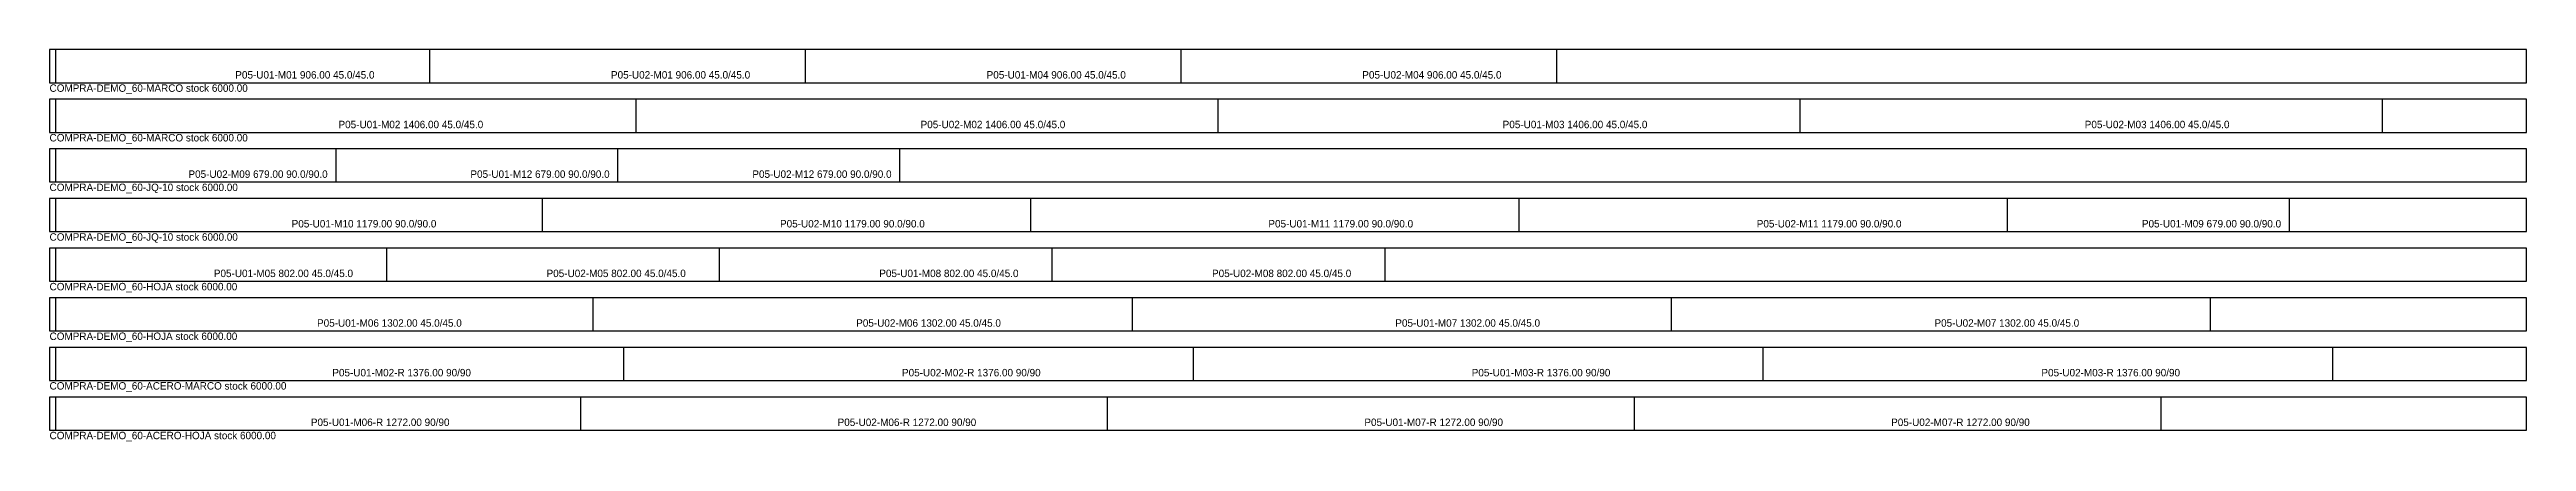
# Model space of a CAD drawing. Header units: millimetres. Extents: x 0 to 6000, y -27 to 920.
import ezdxf

# ---------------------------------------------------------------- set-up
doc = ezdxf.new("R2010")
doc.units = ezdxf.units.MM
for name, color, linetype in [('LABEL', 3, 'CONTINUOUS'), ('MARK', 5, 'CONTINUOUS'), ('OUTLINE', 7, 'CONTINUOUS')]:
    doc.layers.add(name, color=color, linetype=linetype)

msp = doc.modelspace()

# ---------------------------------------------------------------- linework, layer by layer
at = {"layer": 'MARK'}
for p, q in [((15, 840), (15, 920)), ((921, 840), (921, 920)), ((1831, 840), (1831, 920)), ((2741, 840), (2741, 920)), ((3651, 840), (3651, 920)), ((15, 720), (15, 800)), ((1421, 720), (1421, 800)), ((2831, 720), (2831, 800)), ((4241, 720), (4241, 800)), ((5651, 720), (5651, 800)), ((15, 600), (15, 680)), ((694, 600), (694, 680)), ((1377, 600), (1377, 680)), ((2060, 600), (2060, 680)), ((15, 480), (15, 560)), ((1194, 480), (1194, 560)), ((2377, 480), (2377, 560)), ((3560, 480), (3560, 560)), ((4743, 480), (4743, 560)), ((5426, 480), (5426, 560)), ((15, 360), (15, 440)), ((817, 360), (817, 440)), ((1623, 360), (1623, 440)), ((2429, 360), (2429, 440)), ((3235, 360), (3235, 440)), ((15, 240), (15, 320)), ((1317, 240), (1317, 320)), ((2623, 240), (2623, 320)), ((3929, 240), (3929, 320)), ((5235, 240), (5235, 320)), ((15, 120), (15, 200)), ((1391, 120), (1391, 200)), ((2771, 120), (2771, 200)), ((4151, 120), (4151, 200)), ((5531, 120), (5531, 200)), ((15, 0), (15, 80)), ((1287, 0), (1287, 80)), ((2563, 0), (2563, 80)), ((3839, 0), (3839, 80)), ((5115, 0), (5115, 80))]:
    msp.add_line(p, q, dxfattribs=at)
at = {"layer": 'OUTLINE'}
for points in [[(0, 840), (6000, 840), (6000, 920), (0, 920)], [(0, 720), (6000, 720), (6000, 800), (0, 800)], [(0, 600), (6000, 600), (6000, 680), (0, 680)], [(0, 480), (6000, 480), (6000, 560), (0, 560)], [(0, 360), (6000, 360), (6000, 440), (0, 440)], [(0, 240), (6000, 240), (6000, 320), (0, 320)], [(0, 120), (6000, 120), (6000, 200), (0, 200)], [(0, 0), (6000, 0), (6000, 80), (0, 80)]]:
    msp.add_lwpolyline(points, close=True, dxfattribs=at)

# ---------------------------------------------------------------- texts
at = {"layer": 'LABEL'}
for s, p in [('P05-U01-M01 906.00 45.0/45.0', (450, 850)), ('P05-U02-M01 906.00 45.0/45.0', (1360, 850)), ('P05-U01-M04 906.00 45.0/45.0', (2270, 850)), ('P05-U02-M04 906.00 45.0/45.0', (3180, 850)), ('COMPRA-DEMO_60-MARCO stock 6000.00', (0, 818)), ('P05-U01-M02 1406.00 45.0/45.0', (700, 730)), ('P05-U02-M02 1406.00 45.0/45.0', (2110, 730)), ('P05-U01-M03 1406.00 45.0/45.0', (3520, 730)), ('P05-U02-M03 1406.00 45.0/45.0', (4930, 730)), ('COMPRA-DEMO_60-MARCO stock 6000.00', (0, 698)), ('P05-U02-M09 679.00 90.0/90.0', (336.5, 610)), ('P05-U01-M12 679.00 90.0/90.0', (1019.5, 610)), ('P05-U02-M12 679.00 90.0/90.0', (1702.5, 610)), ('COMPRA-DEMO_60-JQ-10 stock 6000.00', (0, 578)), ('P05-U01-M10 1179.00 90.0/90.0', (586.5, 490)), ('P05-U02-M10 1179.00 90.0/90.0', (1769.5, 490)), ('P05-U01-M11 1179.00 90.0/90.0', (2952.5, 490)), ('P05-U02-M11 1179.00 90.0/90.0', (4135.5, 490)), ('P05-U01-M09 679.00 90.0/90.0', (5068.5, 490)), ('COMPRA-DEMO_60-JQ-10 stock 6000.00', (0, 458)), ('P05-U01-M05 802.00 45.0/45.0', (398, 370)), ('P05-U02-M05 802.00 45.0/45.0', (1204, 370)), ('P05-U01-M08 802.00 45.0/45.0', (2010, 370)), ('P05-U02-M08 802.00 45.0/45.0', (2816, 370)), ('COMPRA-DEMO_60-HOJA stock 6000.00', (0, 338)), ('P05-U01-M06 1302.00 45.0/45.0', (648, 250)), ('P05-U02-M06 1302.00 45.0/45.0', (1954, 250)), ('P05-U01-M07 1302.00 45.0/45.0', (3260, 250)), ('P05-U02-M07 1302.00 45.0/45.0', (4566, 250)), ('COMPRA-DEMO_60-HOJA stock 6000.00', (0, 218)), ('P05-U01-M02-R 1376.00 90/90', (685, 130)), ('P05-U02-M02-R 1376.00 90/90', (2065, 130)), ('P05-U01-M03-R 1376.00 90/90', (3445, 130)), ('P05-U02-M03-R 1376.00 90/90', (4825, 130)), ('COMPRA-DEMO_60-ACERO-MARCO stock 6000.00', (0, 98)), ('P05-U01-M06-R 1272.00 90/90', (633, 10)), ('P05-U02-M06-R 1272.00 90/90', (1909, 10)), ('P05-U01-M07-R 1272.00 90/90', (3185, 10)), ('P05-U02-M07-R 1272.00 90/90', (4461, 10)), ('COMPRA-DEMO_60-ACERO-HOJA stock 6000.00', (0, -22))]:
    msp.add_text(s, height=18, dxfattribs=at).set_placement(p)

doc.saveas('drawing.dxf')
